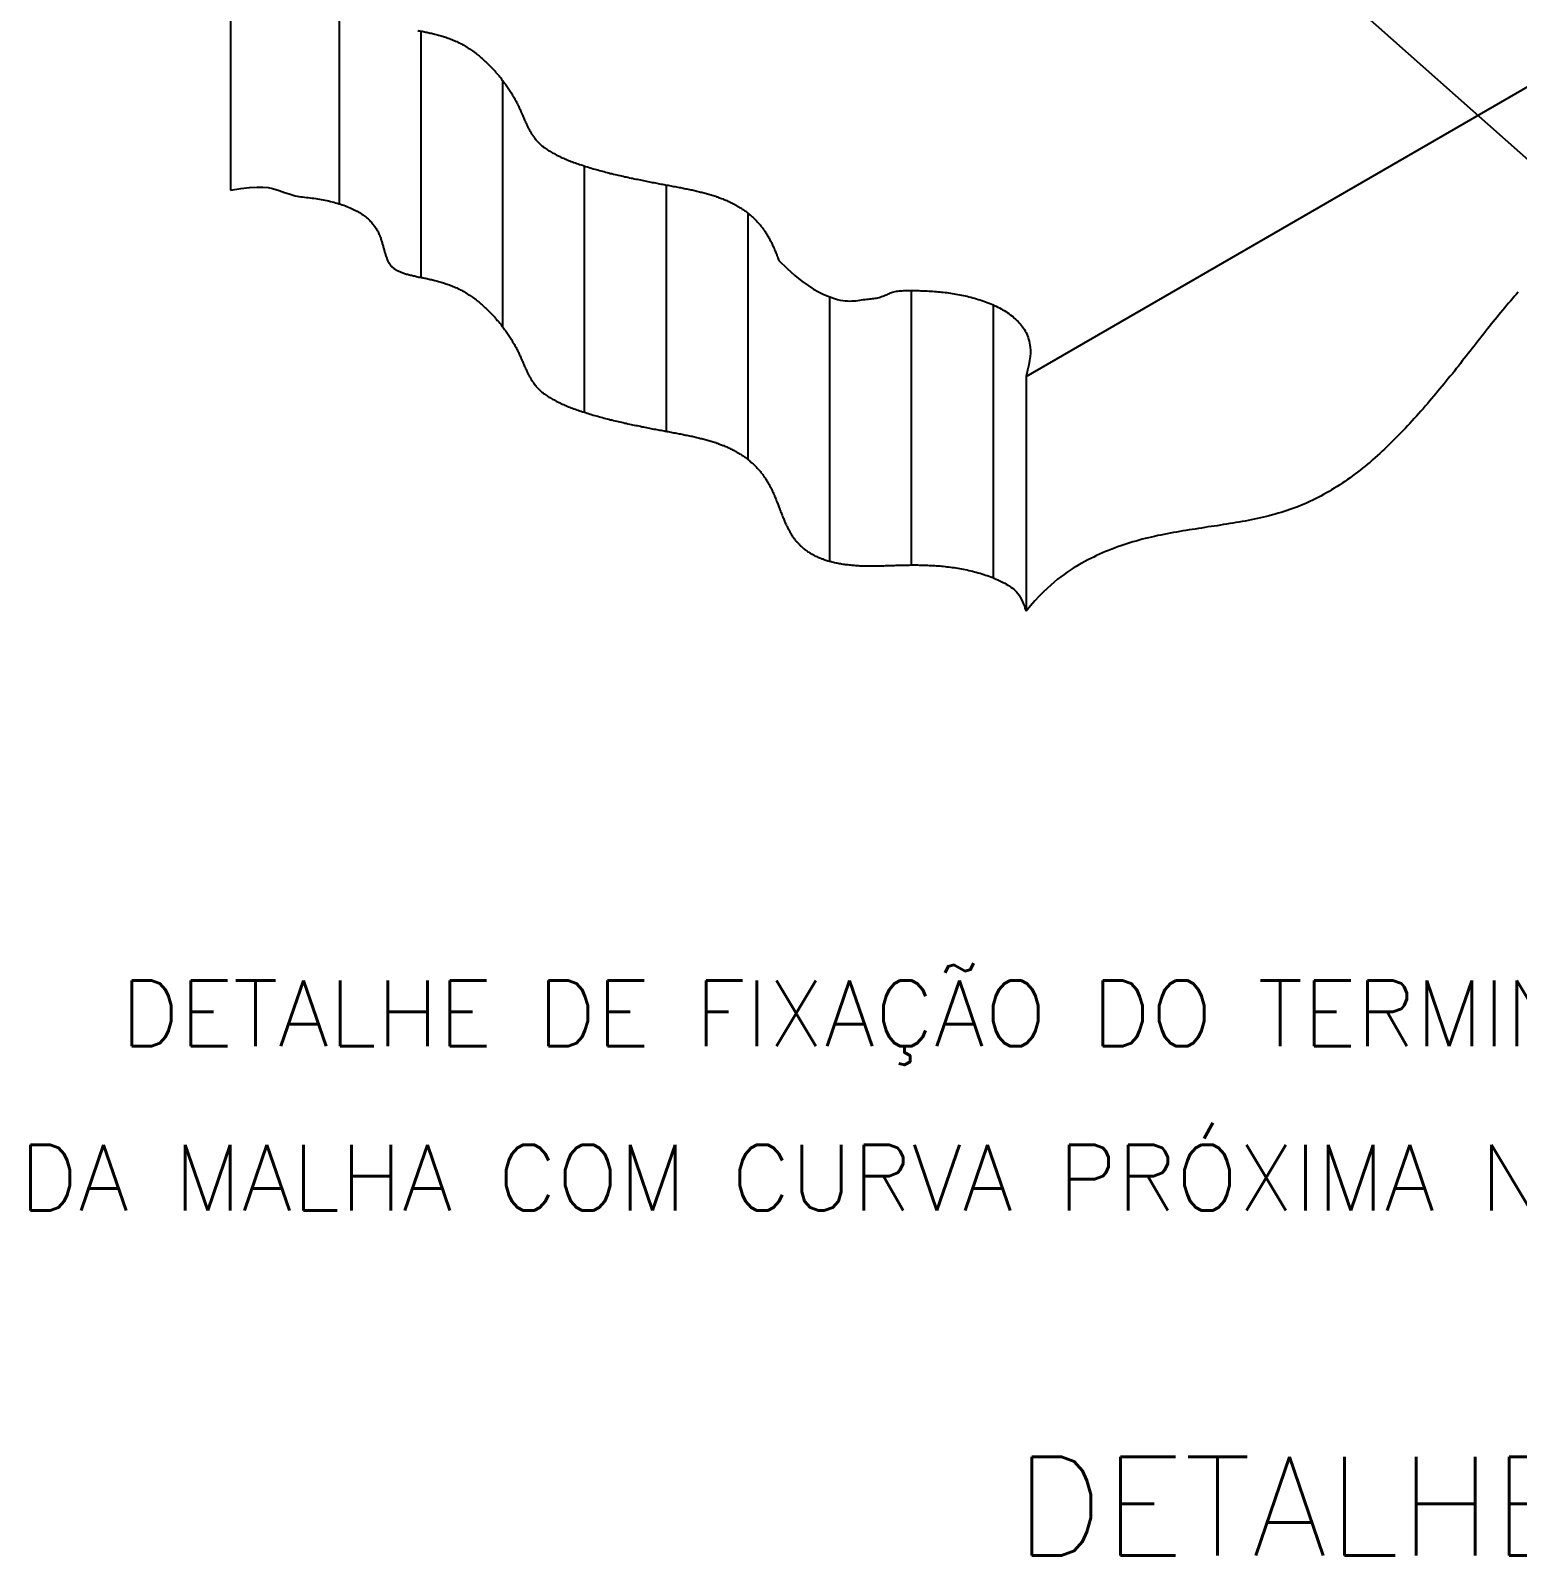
# Paper-space layout 'Layout4' of a CAD drawing. Header units: millimetres. Extents: x 16 to 267, y 19 to 196.
# Drawn here: x 56.66 to 66.85, y 62.71 to 73.16 of the extents above; entities that cross this region are included whole.
import ezdxf
from ezdxf.enums import TextEntityAlignment as Align

# ---------------------------------------------------------------- set-up
doc = ezdxf.new("R2010")
doc.units = ezdxf.units.MM
for name, color, linetype in [('C01', 1, 'Continuous'), ('C02', 42, 'Continuous'), ('C04', 5, 'Continuous'), ('C05', 4, 'Continuous')]:
    doc.layers.add(name, color=color, linetype=linetype)
doc.styles.add('140CL', font='romans.shx', dxfattribs={"height": 100})

psp = doc.layouts.new('Layout4')

# ---------------------------------------------------------------- linework, layer by layer
at = {"layer": 'C01'}
for p, q in [((58.774, 73.657), (58.774, 71.97)), ((59.334, 73.151), (59.334, 71.464)), ((59.894, 72.814), (59.894, 71.127)), ((60.454, 72.227), (60.454, 70.54)), ((61.014, 72.098), (61.014, 70.411)), ((61.574, 71.905), (61.574, 70.218)), ((61.574, 71.905), (61.574, 71.488)), ((62.694, 71.374), (62.694, 69.495)), ((62.134, 71.332), (62.134, 69.52)), ((63.254, 71.276), (63.254, 69.408))]:
    psp.add_line(p, q, dxfattribs=at)
at = {"layer": 'C02'}
for p, q in [((63.48, 70.786), (72.901, 76.226)), ((64.97, 73.999), (67.406, 71.837)), ((58.029, 73.748), (58.029, 72.061)), ((63.48, 70.786), (63.48, 69.179))]:
    psp.add_line(p, q, dxfattribs=at)
for points in [[(59.313, 73.156), (59.32, 73.154), (59.328, 73.153), (59.336, 73.151), (59.343, 73.15), (59.351, 73.148), (59.359, 73.146), (59.367, 73.145), (59.375, 73.143), (59.383, 73.141), (59.391, 73.139), (59.399, 73.138), (59.407, 73.136), (59.415, 73.134), (59.423, 73.132), (59.431, 73.13), (59.44, 73.128), (59.448, 73.126), (59.456, 73.124), (59.464, 73.121), (59.473, 73.119), (59.481, 73.116), (59.489, 73.114), (59.497, 73.111), (59.506, 73.109), (59.514, 73.106), (59.522, 73.103), (59.531, 73.1), (59.539, 73.097), (59.547, 73.093), (59.555, 73.09), (59.563, 73.087), (59.572, 73.083), (59.58, 73.079), (59.588, 73.075), (59.596, 73.071), (59.604, 73.067), (59.612, 73.063), (59.62, 73.059), (59.628, 73.054), (59.636, 73.05), (59.643, 73.045), (59.651, 73.04), (59.659, 73.035), (59.667, 73.03), (59.674, 73.025), (59.682, 73.02), (59.689, 73.015), (59.697, 73.009), (59.704, 73.004), (59.712, 72.998), (59.719, 72.992), (59.726, 72.987), (59.733, 72.981), (59.741, 72.975), (59.748, 72.969), (59.755, 72.963), (59.762, 72.957), (59.769, 72.95), (59.775, 72.944), (59.782, 72.938), (59.789, 72.931), (59.796, 72.925), (59.802, 72.918), (59.809, 72.912), (59.815, 72.905), (59.822, 72.898), (59.828, 72.892), (59.834, 72.885), (59.84, 72.878), (59.846, 72.871), (59.852, 72.864), (59.858, 72.858), (59.864, 72.851), (59.87, 72.844), (59.876, 72.837), (59.881, 72.83), (59.887, 72.823), (59.892, 72.816), (59.898, 72.809), (59.903, 72.802), (59.908, 72.795), (59.913, 72.788), (59.918, 72.781), (59.923, 72.774), (59.928, 72.767), (59.933, 72.76), (59.937, 72.753), (59.942, 72.746), (59.947, 72.739), (59.951, 72.732), (59.955, 72.725), (59.959, 72.718), (59.963, 72.711), (59.967, 72.705), (59.971, 72.698), (59.975, 72.691), (59.979, 72.684), (59.982, 72.678), (59.986, 72.671), (59.989, 72.665), (59.993, 72.658), (59.996, 72.652), (59.999, 72.645), (60.002, 72.639), (60.005, 72.632), (60.008, 72.626), (60.011, 72.62), (60.014, 72.614), (60.017, 72.607), (60.019, 72.601), (60.022, 72.595), (60.025, 72.589), (60.027, 72.583), (60.03, 72.577), (60.032, 72.571), (60.035, 72.565), (60.037, 72.56), (60.04, 72.554), (60.042, 72.548), (60.045, 72.542), (60.047, 72.537), (60.05, 72.531), (60.052, 72.525), (60.055, 72.52), (60.057, 72.514), (60.06, 72.509), (60.063, 72.503), (60.065, 72.498), (60.068, 72.493), (60.07, 72.487), (60.073, 72.482), (60.076, 72.477), (60.079, 72.472), (60.082, 72.466), (60.085, 72.461), (60.088, 72.456), (60.091, 72.451), (60.094, 72.446), (60.097, 72.441), (60.101, 72.436), (60.104, 72.431), (60.108, 72.426), (60.111, 72.422), (60.115, 72.417), (60.119, 72.412), (60.123, 72.407), (60.127, 72.403), (60.131, 72.398), (60.135, 72.393), (60.14, 72.389), (60.144, 72.384), (60.149, 72.38), (60.154, 72.375), (60.159, 72.371), (60.164, 72.366), (60.169, 72.362), (60.175, 72.357), (60.181, 72.353), (60.186, 72.349), (60.192, 72.345), (60.199, 72.34), (60.205, 72.336), (60.211, 72.332), (60.218, 72.328), (60.225, 72.324), (60.232, 72.32), (60.239, 72.316), (60.247, 72.312), (60.254, 72.308), (60.262, 72.304), (60.27, 72.3), (60.277, 72.296), (60.286, 72.292), (60.294, 72.288), (60.302, 72.284), (60.311, 72.281), (60.319, 72.277), (60.328, 72.273), (60.337, 72.27), (60.346, 72.266), (60.355, 72.262), (60.364, 72.259), (60.374, 72.255), (60.383, 72.252), (60.393, 72.248), (60.403, 72.245), (60.412, 72.242), (60.422, 72.238), (60.432, 72.235), (60.442, 72.232), (60.452, 72.228), (60.462, 72.225), (60.473, 72.222), (60.483, 72.219), (60.493, 72.215), (60.504, 72.212), (60.514, 72.209), (60.525, 72.206), (60.535, 72.203), (60.546, 72.2), (60.557, 72.197), (60.567, 72.194), (60.578, 72.191), (60.589, 72.189), (60.6, 72.186), (60.611, 72.183), (60.622, 72.18), (60.632, 72.177), (60.643, 72.175), (60.654, 72.172), (60.665, 72.169), (60.676, 72.167), (60.687, 72.164), (60.698, 72.162), (60.709, 72.159), (60.72, 72.157), (60.731, 72.154), (60.741, 72.152), (60.752, 72.15), (60.763, 72.147), (60.774, 72.145), (60.785, 72.143), (60.795, 72.14), (60.806, 72.138), (60.817, 72.136), (60.827, 72.134), (60.838, 72.132), (60.848, 72.13), (60.859, 72.127), (60.869, 72.125), (60.879, 72.123), (60.89, 72.121), (60.9, 72.119), (60.91, 72.117), (60.92, 72.115), (60.93, 72.114), (60.941, 72.112), (60.951, 72.11), (60.96, 72.108), (60.97, 72.106), (60.98, 72.104), (60.99, 72.102), (61, 72.101), (61.009, 72.099), (61.019, 72.097), (61.029, 72.095), (61.038, 72.093), (61.048, 72.092), (61.057, 72.09), (61.066, 72.088), (61.076, 72.086), (61.085, 72.084), (61.094, 72.083), (61.103, 72.081), (61.113, 72.079), (61.122, 72.077), (61.131, 72.076), (61.139, 72.074), (61.148, 72.072), (61.157, 72.07), (61.166, 72.068), (61.175, 72.066), (61.183, 72.065), (61.192, 72.063), (61.2, 72.061), (61.209, 72.059), (61.217, 72.057), (61.226, 72.055), (61.234, 72.053), (61.242, 72.051), (61.251, 72.049), (61.259, 72.047), (61.267, 72.045), (61.275, 72.043), (61.283, 72.041), (61.291, 72.038), (61.299, 72.036), (61.306, 72.034), (61.314, 72.032), (61.322, 72.029), (61.329, 72.027), (61.337, 72.025), (61.345, 72.022), (61.352, 72.02), (61.359, 72.017), (61.367, 72.015), (61.374, 72.012), (61.381, 72.01), (61.388, 72.007), (61.395, 72.004), (61.402, 72.002), (61.409, 71.999), (61.416, 71.996), (61.423, 71.993), (61.43, 71.99), (61.437, 71.987), (61.443, 71.984), (61.45, 71.981), (61.456, 71.978), (61.463, 71.975), (61.469, 71.971), (61.476, 71.968), (61.482, 71.965), (61.488, 71.961), (61.494, 71.958), (61.5, 71.954), (61.507, 71.951), (61.512, 71.947), (61.518, 71.944), (61.524, 71.94), (61.53, 71.936), (61.536, 71.932), (61.542, 71.929), (61.547, 71.925), (61.553, 71.921), (61.558, 71.917), (61.564, 71.913), (61.569, 71.909), (61.574, 71.905), (61.58, 71.9), (61.585, 71.896), (61.59, 71.892), (61.595, 71.888), (61.6, 71.883), (61.605, 71.879), (61.61, 71.874), (61.615, 71.87), (61.62, 71.865), (61.624, 71.86), (61.629, 71.856), (61.634, 71.851), (61.638, 71.846), (61.643, 71.841), (61.647, 71.836), (61.651, 71.831), (61.656, 71.826), (61.66, 71.821), (61.664, 71.816), (61.668, 71.811), (61.672, 71.806), (61.676, 71.801), (61.68, 71.795), (61.684, 71.79), (61.688, 71.785), (61.692, 71.779), (61.696, 71.774), (61.699, 71.768), (61.703, 71.762), (61.706, 71.757), (61.71, 71.751), (61.713, 71.745), (61.717, 71.739), (61.72, 71.733), (61.723, 71.727), (61.726, 71.721), (61.729, 71.715), (61.732, 71.709), (61.736, 71.703), (61.738, 71.697), (61.741, 71.691), (61.744, 71.684), (61.747, 71.678), (61.75, 71.672), (61.753, 71.665), (61.756, 71.659), (61.758, 71.653), (61.761, 71.646), (61.764, 71.64), (61.766, 71.633), (61.769, 71.627), (61.772, 71.62), (61.774, 71.613), (61.777, 71.607), (61.78, 71.599), (61.782, 71.592), (61.785, 71.584), (61.787, 71.581)], [(58.029, 72.061), (58.1, 72.073), (58.16, 72.081), (58.211, 72.083), (58.252, 72.082), (58.287, 72.079), (58.317, 72.073), (58.341, 72.066), (58.363, 72.059), (58.382, 72.052), (58.4, 72.046), (58.416, 72.041), (58.432, 72.036), (58.446, 72.032), (58.46, 72.028), (58.473, 72.024), (58.486, 72.021), (58.499, 72.019), (58.511, 72.017), (58.524, 72.015), (58.537, 72.014), (58.55, 72.012), (58.563, 72.011), (58.576, 72.009), (58.589, 72.008), (58.601, 72.006), (58.614, 72.005), (58.627, 72.003), (58.639, 72.001), (58.652, 71.999), (58.665, 71.996), (58.677, 71.994), (58.689, 71.991), (58.702, 71.988), (58.714, 71.985), (58.726, 71.982), (58.738, 71.979), (58.75, 71.976), (58.761, 71.973), (58.773, 71.969), (58.784, 71.965), (58.795, 71.961), (58.806, 71.958), (58.817, 71.954), (58.828, 71.949), (58.838, 71.945), (58.849, 71.941), (58.859, 71.936), (58.869, 71.932), (58.878, 71.927), (58.887, 71.922), (58.897, 71.918), (58.905, 71.913), (58.914, 71.908), (58.922, 71.903), (58.93, 71.897), (58.938, 71.892), (58.946, 71.887), (58.953, 71.881), (58.96, 71.876), (58.966, 71.87), (58.973, 71.865), (58.979, 71.859), (58.985, 71.853), (58.99, 71.848), (58.996, 71.842), (59.001, 71.836), (59.006, 71.83), (59.01, 71.824), (59.015, 71.818), (59.019, 71.812), (59.023, 71.806), (59.027, 71.8), (59.031, 71.794), (59.034, 71.788), (59.038, 71.782), (59.041, 71.776), (59.044, 71.769), (59.047, 71.763), (59.049, 71.757), (59.052, 71.751), (59.054, 71.745), (59.057, 71.739), (59.059, 71.732), (59.061, 71.726), (59.063, 71.72), (59.065, 71.714), (59.067, 71.708), (59.069, 71.702), (59.07, 71.696), (59.072, 71.69), (59.074, 71.684), (59.075, 71.678), (59.077, 71.672), (59.078, 71.666), (59.08, 71.66), (59.082, 71.654), (59.083, 71.649), (59.085, 71.643), (59.086, 71.638), (59.088, 71.632), (59.089, 71.627), (59.091, 71.621), (59.092, 71.616), (59.094, 71.611), (59.096, 71.605), (59.098, 71.6), (59.1, 71.595), (59.102, 71.59), (59.104, 71.586), (59.106, 71.581), (59.108, 71.576), (59.11, 71.572), (59.113, 71.567), (59.116, 71.563), (59.118, 71.559), (59.121, 71.555), (59.124, 71.551), (59.127, 71.547), (59.131, 71.543), (59.134, 71.539), (59.138, 71.536), (59.142, 71.532), (59.146, 71.529), (59.15, 71.526), (59.154, 71.523), (59.159, 71.52), (59.163, 71.517), (59.168, 71.514), (59.173, 71.512), (59.178, 71.509), (59.183, 71.507), (59.189, 71.504), (59.194, 71.502), (59.2, 71.5), (59.205, 71.497), (59.211, 71.495), (59.217, 71.493), (59.223, 71.491), (59.23, 71.489), (59.236, 71.487), (59.243, 71.486), (59.249, 71.484), (59.256, 71.482), (59.263, 71.48), (59.27, 71.479), (59.277, 71.477), (59.284, 71.475), (59.291, 71.474), (59.298, 71.472), (59.305, 71.471), (59.313, 71.469), (59.32, 71.467), (59.328, 71.466), (59.336, 71.464), (59.343, 71.463), (59.351, 71.461), (59.359, 71.459), (59.367, 71.458), (59.375, 71.456), (59.383, 71.454), (59.391, 71.452), (59.399, 71.451), (59.407, 71.449), (59.415, 71.447), (59.423, 71.445), (59.431, 71.443), (59.44, 71.441), (59.448, 71.439), (59.456, 71.436), (59.464, 71.434), (59.473, 71.432), (59.481, 71.429), (59.489, 71.427), (59.497, 71.424), (59.506, 71.421), (59.514, 71.419), (59.522, 71.416), (59.531, 71.413), (59.539, 71.41), (59.547, 71.406), (59.555, 71.403), (59.563, 71.4), (59.572, 71.396), (59.58, 71.392), (59.588, 71.388), (59.596, 71.384), (59.604, 71.38), (59.612, 71.376), (59.62, 71.372), (59.628, 71.367), (59.636, 71.363), (59.643, 71.358), (59.651, 71.353), (59.659, 71.348), (59.667, 71.343), (59.674, 71.338), (59.682, 71.333), (59.689, 71.328), (59.697, 71.322), (59.704, 71.317), (59.712, 71.311), (59.719, 71.305), (59.726, 71.3), (59.733, 71.294), (59.741, 71.288), (59.748, 71.282), (59.755, 71.276), (59.762, 71.269), (59.769, 71.263), (59.775, 71.257), (59.782, 71.251), (59.789, 71.244), (59.796, 71.238), (59.802, 71.231), (59.809, 71.225), (59.815, 71.218), (59.822, 71.211), (59.828, 71.205), (59.834, 71.198), (59.84, 71.191), (59.846, 71.184), (59.852, 71.177), (59.858, 71.17), (59.864, 71.164), (59.87, 71.157), (59.876, 71.15), (59.881, 71.143), (59.887, 71.136), (59.892, 71.129), (59.898, 71.122), (59.903, 71.115), (59.908, 71.108), (59.913, 71.101), (59.918, 71.094), (59.923, 71.087), (59.928, 71.08), (59.933, 71.073), (59.937, 71.066), (59.942, 71.059), (59.947, 71.052), (59.951, 71.045), (59.955, 71.038), (59.959, 71.031), (59.963, 71.024), (59.967, 71.017), (59.971, 71.011), (59.975, 71.004), (59.979, 70.997), (59.982, 70.991), (59.986, 70.984), (59.989, 70.977), (59.993, 70.971), (59.996, 70.964), (59.999, 70.958), (60.002, 70.952), (60.005, 70.945), (60.008, 70.939), (60.011, 70.933), (60.014, 70.927), (60.017, 70.92), (60.019, 70.914), (60.022, 70.908), (60.025, 70.902), (60.027, 70.896), (60.03, 70.89), (60.032, 70.884), (60.035, 70.878), (60.037, 70.872), (60.04, 70.867), (60.042, 70.861), (60.045, 70.855), (60.047, 70.85), (60.05, 70.844), (60.052, 70.838), (60.055, 70.833), (60.057, 70.827), (60.06, 70.822), (60.063, 70.816), (60.065, 70.811), (60.068, 70.806), (60.07, 70.8), (60.073, 70.795), (60.076, 70.79), (60.079, 70.784), (60.082, 70.779), (60.085, 70.774), (60.088, 70.769), (60.091, 70.764), (60.094, 70.759), (60.097, 70.754), (60.101, 70.749), (60.104, 70.744), (60.108, 70.739), (60.111, 70.734), (60.115, 70.73), (60.119, 70.725), (60.123, 70.72), (60.127, 70.715), (60.131, 70.711), (60.135, 70.706), (60.14, 70.702), (60.144, 70.697), (60.149, 70.692), (60.154, 70.688), (60.159, 70.684), (60.164, 70.679), (60.169, 70.675), (60.175, 70.67), (60.181, 70.666), (60.186, 70.662), (60.192, 70.657), (60.199, 70.653), (60.205, 70.649), (60.211, 70.645), (60.218, 70.641), (60.225, 70.637), (60.232, 70.633), (60.239, 70.629), (60.247, 70.625), (60.254, 70.621), (60.262, 70.617), (60.27, 70.613), (60.277, 70.609), (60.286, 70.605), (60.294, 70.601), (60.302, 70.597), (60.311, 70.594), (60.319, 70.59), (60.328, 70.586), (60.337, 70.583), (60.346, 70.579), (60.355, 70.575), (60.364, 70.572), (60.374, 70.568), (60.383, 70.565), (60.393, 70.561), (60.403, 70.558), (60.412, 70.554), (60.422, 70.551), (60.432, 70.548), (60.442, 70.544), (60.452, 70.541), (60.462, 70.538), (60.473, 70.535), (60.483, 70.532), (60.493, 70.528), (60.504, 70.525), (60.514, 70.522), (60.525, 70.519), (60.535, 70.516), (60.546, 70.513), (60.557, 70.51), (60.567, 70.507), (60.578, 70.504), (60.589, 70.501), (60.6, 70.499), (60.611, 70.496), (60.622, 70.493), (60.632, 70.49), (60.643, 70.488), (60.654, 70.485), (60.665, 70.482), (60.676, 70.48), (60.687, 70.477), (60.698, 70.475), (60.709, 70.472), (60.72, 70.47), (60.731, 70.467), (60.741, 70.465), (60.752, 70.462), (60.763, 70.46), (60.774, 70.458), (60.785, 70.455), (60.795, 70.453), (60.806, 70.451), (60.817, 70.449), (60.827, 70.447), (60.838, 70.445), (60.848, 70.442), (60.859, 70.44), (60.869, 70.438), (60.879, 70.436), (60.89, 70.434), (60.9, 70.432), (60.91, 70.43), (60.92, 70.428), (60.93, 70.426), (60.941, 70.425), (60.951, 70.423), (60.96, 70.421), (60.97, 70.419), (60.98, 70.417), (60.99, 70.415), (61, 70.413), (61.009, 70.412), (61.019, 70.41), (61.029, 70.408), (61.038, 70.406), (61.048, 70.404), (61.057, 70.403), (61.066, 70.401), (61.076, 70.399), (61.085, 70.397), (61.094, 70.396), (61.103, 70.394), (61.113, 70.392), (61.122, 70.39), (61.131, 70.388), (61.139, 70.387), (61.148, 70.385), (61.157, 70.383), (61.166, 70.381), (61.175, 70.379), (61.183, 70.377), (61.192, 70.376), (61.2, 70.374), (61.209, 70.372), (61.217, 70.37), (61.226, 70.368), (61.234, 70.366), (61.242, 70.364), (61.251, 70.362), (61.259, 70.36), (61.267, 70.358), (61.275, 70.356), (61.283, 70.354), (61.291, 70.351), (61.299, 70.349), (61.306, 70.347), (61.314, 70.345), (61.322, 70.342), (61.329, 70.34), (61.337, 70.338), (61.345, 70.335), (61.352, 70.333), (61.359, 70.33), (61.367, 70.328), (61.374, 70.325), (61.381, 70.323), (61.388, 70.32), (61.395, 70.317), (61.402, 70.314), (61.409, 70.312), (61.416, 70.309), (61.423, 70.306), (61.43, 70.303), (61.437, 70.3), (61.443, 70.297), (61.45, 70.294), (61.456, 70.291), (61.463, 70.288), (61.469, 70.284), (61.476, 70.281), (61.482, 70.278), (61.488, 70.274), (61.494, 70.271), (61.5, 70.267), (61.507, 70.264), (61.512, 70.26), (61.518, 70.257), (61.524, 70.253), (61.53, 70.249), (61.536, 70.245), (61.542, 70.242), (61.547, 70.238), (61.553, 70.234), (61.558, 70.23), (61.564, 70.226), (61.569, 70.222), (61.574, 70.218), (61.58, 70.213), (61.585, 70.209), (61.59, 70.205), (61.595, 70.2), (61.6, 70.196), (61.605, 70.192), (61.61, 70.187), (61.615, 70.183), (61.62, 70.178), (61.624, 70.173), (61.629, 70.169), (61.634, 70.164), (61.638, 70.159), (61.643, 70.154), (61.647, 70.149), (61.651, 70.144), (61.656, 70.139), (61.66, 70.134), (61.664, 70.129), (61.668, 70.124), (61.672, 70.119), (61.676, 70.114), (61.68, 70.108), (61.684, 70.103), (61.688, 70.097), (61.692, 70.092), (61.696, 70.086), (61.699, 70.081), (61.703, 70.075), (61.706, 70.069), (61.71, 70.064), (61.713, 70.058), (61.717, 70.052), (61.72, 70.046), (61.723, 70.04), (61.726, 70.034), (61.729, 70.028), (61.732, 70.022), (61.736, 70.016), (61.738, 70.01), (61.741, 70.004), (61.744, 69.997), (61.747, 69.991), (61.75, 69.985), (61.753, 69.978), (61.756, 69.972), (61.758, 69.966), (61.761, 69.959), (61.764, 69.953), (61.766, 69.946), (61.769, 69.94), (61.771, 69.933), (61.774, 69.927), (61.777, 69.92), (61.779, 69.913), (61.782, 69.907), (61.784, 69.9), (61.787, 69.894), (61.789, 69.887), (61.792, 69.881), (61.794, 69.874), (61.797, 69.867), (61.799, 69.861), (61.802, 69.854), (61.805, 69.848), (61.807, 69.841), (61.81, 69.835), (61.812, 69.828), (61.815, 69.822), (61.818, 69.815), (61.82, 69.809), (61.823, 69.802), (61.826, 69.796), (61.829, 69.789), (61.831, 69.783), (61.834, 69.777), (61.837, 69.771), (61.84, 69.764), (61.843, 69.758), (61.846, 69.752), (61.849, 69.746), (61.852, 69.74), (61.855, 69.734), (61.859, 69.728), (61.862, 69.722), (61.865, 69.716), (61.869, 69.71), (61.872, 69.705), (61.876, 69.699), (61.879, 69.694), (61.883, 69.688), (61.887, 69.683), (61.891, 69.677), (61.895, 69.672), (61.899, 69.667), (61.903, 69.661), (61.907, 69.656), (61.911, 69.651), (61.916, 69.646), (61.92, 69.642), (61.925, 69.637), (61.929, 69.632), (61.934, 69.627), (61.939, 69.623), (61.944, 69.619), (61.949, 69.614), (61.954, 69.61), (61.959, 69.606), (61.964, 69.602), (61.97, 69.598), (61.975, 69.594), (61.981, 69.59), (61.986, 69.586), (61.992, 69.582), (61.998, 69.578), (62.003, 69.575), (62.009, 69.571), (62.015, 69.568), (62.022, 69.565), (62.028, 69.561), (62.034, 69.558), (62.04, 69.555), (62.047, 69.552), (62.053, 69.549), (62.06, 69.546), (62.067, 69.543), (62.074, 69.541), (62.08, 69.538), (62.087, 69.536), (62.094, 69.533), (62.101, 69.531), (62.109, 69.528), (62.116, 69.526), (62.123, 69.524), (62.131, 69.522), (62.138, 69.52), (62.146, 69.518), (62.153, 69.516), (62.161, 69.514), (62.169, 69.512), (62.177, 69.51), (62.185, 69.509), (62.193, 69.507), (62.201, 69.505), (62.209, 69.504), (62.217, 69.503), (62.225, 69.501), (62.234, 69.5), (62.242, 69.499), (62.251, 69.498), (62.259, 69.497), (62.268, 69.496), (62.277, 69.495), (62.286, 69.494), (62.294, 69.493), (62.303, 69.493), (62.312, 69.492), (62.321, 69.491), (62.331, 69.491), (62.34, 69.49), (62.349, 69.49), (62.358, 69.49), (62.368, 69.489), (62.377, 69.489), (62.387, 69.489), (62.396, 69.489), (62.406, 69.489), (62.416, 69.489), (62.426, 69.489), (62.436, 69.489), (62.445, 69.489), (62.455, 69.489), (62.465, 69.489), (62.476, 69.49), (62.486, 69.49), (62.496, 69.49), (62.506, 69.49), (62.517, 69.491), (62.527, 69.491), (62.538, 69.491), (62.548, 69.491), (62.559, 69.492), (62.569, 69.492), (62.58, 69.492), (62.591, 69.493), (62.602, 69.493), (62.612, 69.493), (62.623, 69.493), (62.634, 69.494), (62.645, 69.494), (62.656, 69.494), (62.668, 69.494), (62.679, 69.494), (62.69, 69.495), (62.701, 69.495), (62.713, 69.495), (62.724, 69.495), (62.736, 69.495), (62.747, 69.494), (62.759, 69.494), (62.77, 69.494), (62.782, 69.494), (62.794, 69.493), (62.805, 69.493), (62.817, 69.492), (62.829, 69.492), (62.841, 69.491), (62.853, 69.491), (62.865, 69.49), (62.877, 69.489), (62.889, 69.488), (62.901, 69.487), (62.913, 69.486), (62.926, 69.485), (62.938, 69.483), (62.95, 69.482), (62.963, 69.48), (62.975, 69.478), (62.988, 69.477), (63, 69.475), (63.013, 69.473), (63.025, 69.471), (63.038, 69.468), (63.05, 69.466), (63.063, 69.463), (63.076, 69.461), (63.088, 69.458), (63.101, 69.455), (63.114, 69.452), (63.127, 69.449), (63.139, 69.445), (63.152, 69.442), (63.165, 69.438), (63.177, 69.434), (63.19, 69.43), (63.203, 69.426), (63.215, 69.422), (63.227, 69.418), (63.24, 69.413), (63.252, 69.408), (63.264, 69.403), (63.276, 69.398), (63.288, 69.393), (63.3, 69.387), (63.311, 69.382), (63.323, 69.376), (63.334, 69.37), (63.345, 69.364), (63.356, 69.357), (63.366, 69.351), (63.377, 69.344), (63.387, 69.337), (63.397, 69.329), (63.406, 69.32), (63.416, 69.311), (63.425, 69.3), (63.433, 69.288), (63.441, 69.274), (63.449, 69.259), (63.456, 69.243), (63.463, 69.227), (63.469, 69.212), (63.473, 69.199), (63.477, 69.188), (63.479, 69.182), (63.48, 69.179)], [(61.787, 71.581), (61.844, 71.525), (61.897, 71.478), (61.944, 71.439), (61.987, 71.408), (62.025, 71.384), (62.059, 71.365), (62.09, 71.35), (62.118, 71.338), (62.144, 71.328), (62.167, 71.32), (62.188, 71.314), (62.207, 71.309), (62.225, 71.306), (62.241, 71.304), (62.257, 71.303), (62.272, 71.302), (62.287, 71.303), (62.301, 71.304), (62.315, 71.305), (62.329, 71.306), (62.342, 71.308), (62.354, 71.31), (62.367, 71.312), (62.378, 71.313), (62.389, 71.315), (62.4, 71.316), (62.41, 71.317), (62.42, 71.318), (62.429, 71.319), (62.438, 71.32), (62.447, 71.322), (62.456, 71.323), (62.465, 71.325), (62.474, 71.327), (62.482, 71.33), (62.491, 71.333), (62.499, 71.335), (62.507, 71.338), (62.515, 71.342), (62.523, 71.345), (62.53, 71.348), (62.537, 71.351), (62.544, 71.355), (62.551, 71.358), (62.559, 71.361), (62.566, 71.364), (62.574, 71.366), (62.583, 71.368), (62.592, 71.37), (62.601, 71.371), (62.611, 71.372), (62.621, 71.373), (62.632, 71.373), (62.643, 71.374), (62.654, 71.374), (62.665, 71.374), (62.677, 71.374), (62.688, 71.374), (62.7, 71.374), (62.711, 71.374), (62.722, 71.374), (62.734, 71.374), (62.746, 71.374), (62.757, 71.373), (62.769, 71.373), (62.781, 71.373), (62.793, 71.372), (62.804, 71.372), (62.816, 71.371), (62.828, 71.37), (62.84, 71.369), (62.852, 71.368), (62.864, 71.368), (62.877, 71.366), (62.889, 71.365), (62.901, 71.364), (62.913, 71.363), (62.926, 71.361), (62.938, 71.36), (62.95, 71.358), (62.963, 71.356), (62.975, 71.354), (62.988, 71.352), (63, 71.35), (63.013, 71.348), (63.026, 71.346), (63.038, 71.343), (63.051, 71.34), (63.064, 71.338), (63.077, 71.335), (63.089, 71.332), (63.102, 71.328), (63.115, 71.325), (63.127, 71.322), (63.14, 71.318), (63.153, 71.314), (63.165, 71.31), (63.178, 71.306), (63.19, 71.302), (63.203, 71.297), (63.215, 71.293), (63.227, 71.288), (63.24, 71.283), (63.251, 71.278), (63.263, 71.272), (63.275, 71.267), (63.287, 71.261), (63.298, 71.255), (63.309, 71.249), (63.32, 71.243), (63.331, 71.237), (63.342, 71.23), (63.352, 71.223), (63.362, 71.216), (63.372, 71.209), (63.382, 71.202), (63.391, 71.194), (63.4, 71.186), (63.409, 71.178), (63.418, 71.17), (63.426, 71.162), (63.434, 71.153), (63.442, 71.144), (63.449, 71.135), (63.456, 71.126), (63.463, 71.116), (63.469, 71.107), (63.475, 71.097), (63.48, 71.086), (63.485, 71.076), (63.49, 71.065), (63.494, 71.053), (63.498, 71.041), (63.501, 71.028), (63.504, 71.015), (63.507, 71), (63.509, 70.984), (63.51, 70.966), (63.51, 70.946), (63.508, 70.923), (63.505, 70.896), (63.499, 70.865), (63.491, 70.828), (63.48, 70.786)], [(66.852, 71.363), (66.838, 71.348), (66.825, 71.333), (66.812, 71.317), (66.799, 71.302), (66.786, 71.287), (66.773, 71.271), (66.76, 71.255), (66.747, 71.24), (66.733, 71.224), (66.72, 71.208), (66.707, 71.192), (66.694, 71.176), (66.681, 71.16), (66.668, 71.143), (66.655, 71.127), (66.642, 71.111), (66.629, 71.094), (66.616, 71.078), (66.603, 71.061), (66.589, 71.044), (66.576, 71.027), (66.563, 71.011), (66.55, 70.994), (66.536, 70.977), (66.523, 70.96), (66.51, 70.943), (66.496, 70.926), (66.483, 70.909), (66.469, 70.892), (66.456, 70.874), (66.442, 70.857), (66.428, 70.84), (66.415, 70.823), (66.401, 70.805), (66.387, 70.788), (66.373, 70.771), (66.359, 70.754), (66.345, 70.736), (66.331, 70.719), (66.316, 70.702), (66.302, 70.685), (66.288, 70.667), (66.273, 70.65), (66.259, 70.633), (66.244, 70.616), (66.23, 70.599), (66.215, 70.582), (66.2, 70.565), (66.185, 70.548), (66.17, 70.531), (66.155, 70.514), (66.14, 70.497), (66.125, 70.481), (66.11, 70.464), (66.094, 70.448), (66.079, 70.431), (66.063, 70.415), (66.048, 70.399), (66.032, 70.383), (66.016, 70.367), (66, 70.351), (65.984, 70.335), (65.968, 70.32), (65.952, 70.304), (65.936, 70.289), (65.92, 70.274), (65.903, 70.259), (65.887, 70.244), (65.87, 70.229), (65.854, 70.215), (65.837, 70.2), (65.82, 70.186), (65.803, 70.172), (65.786, 70.158), (65.769, 70.145), (65.752, 70.131), (65.735, 70.118), (65.717, 70.105), (65.7, 70.092), (65.682, 70.08), (65.664, 70.067), (65.646, 70.055), (65.629, 70.043), (65.611, 70.032), (65.592, 70.02), (65.574, 70.009), (65.556, 69.998), (65.538, 69.988), (65.519, 69.977), (65.5, 69.967), (65.482, 69.957), (65.463, 69.948), (65.444, 69.938), (65.425, 69.929), (65.406, 69.921), (65.386, 69.912), (65.367, 69.904), (65.347, 69.896), (65.328, 69.889), (65.308, 69.882), (65.288, 69.875), (65.269, 69.868), (65.249, 69.861), (65.228, 69.855), (65.208, 69.849), (65.188, 69.843), (65.168, 69.838), (65.147, 69.832), (65.127, 69.827), (65.106, 69.822), (65.086, 69.818), (65.065, 69.813), (65.044, 69.809), (65.023, 69.804), (65.002, 69.8), (64.981, 69.796), (64.96, 69.792), (64.939, 69.788), (64.918, 69.785), (64.897, 69.781), (64.876, 69.778), (64.854, 69.774), (64.833, 69.771), (64.812, 69.768), (64.79, 69.764), (64.769, 69.761), (64.748, 69.758), (64.726, 69.755), (64.705, 69.751), (64.683, 69.748), (64.662, 69.745), (64.64, 69.741), (64.619, 69.738), (64.597, 69.735), (64.576, 69.731), (64.554, 69.728), (64.533, 69.724), (64.511, 69.72), (64.49, 69.717), (64.468, 69.713), (64.447, 69.709), (64.425, 69.704), (64.404, 69.7), (64.383, 69.696), (64.361, 69.691), (64.34, 69.686), (64.319, 69.681), (64.297, 69.676), (64.276, 69.671), (64.255, 69.665), (64.234, 69.659), (64.213, 69.653), (64.192, 69.647), (64.171, 69.64), (64.15, 69.633), (64.129, 69.626), (64.108, 69.619), (64.087, 69.611), (64.067, 69.603), (64.046, 69.595), (64.025, 69.587), (64.005, 69.578), (63.984, 69.569), (63.964, 69.559), (63.944, 69.549), (63.924, 69.539), (63.903, 69.529), (63.883, 69.518), (63.863, 69.507), (63.843, 69.496), (63.823, 69.484), (63.803, 69.472), (63.783, 69.459), (63.762, 69.445), (63.741, 69.43), (63.719, 69.414), (63.696, 69.397), (63.673, 69.378), (63.649, 69.357), (63.624, 69.334), (63.598, 69.309), (63.57, 69.281), (63.541, 69.25), (63.511, 69.216), (63.48, 69.179)]]:
    psp.add_lwpolyline(points, dxfattribs=at)

# ---------------------------------------------------------------- texts
at = {"layer": 'C04', "color": 5, "style": '140CL'}
for s, p in [('DETALHE DE FIXAÇÃO DO TERMINAL AÉREO NA PERIFERIA', (65.849, 66.424)), ('DA MALHA COM CURVA PRÓXIMA NA TELHA DE FIBROCIMENTO', (65.849, 65.299))]:
    psp.add_text(s, height=0.45, dxfattribs=at).set_placement(p, align=Align.MIDDLE_CENTER)
at = {"layer": 'C05', "style": '140CL'}
psp.add_text('DETALHE D', height=0.675, dxfattribs=at).set_placement((65.849, 63.049), align=Align.MIDDLE_CENTER)

doc.saveas('drawing.dxf')
